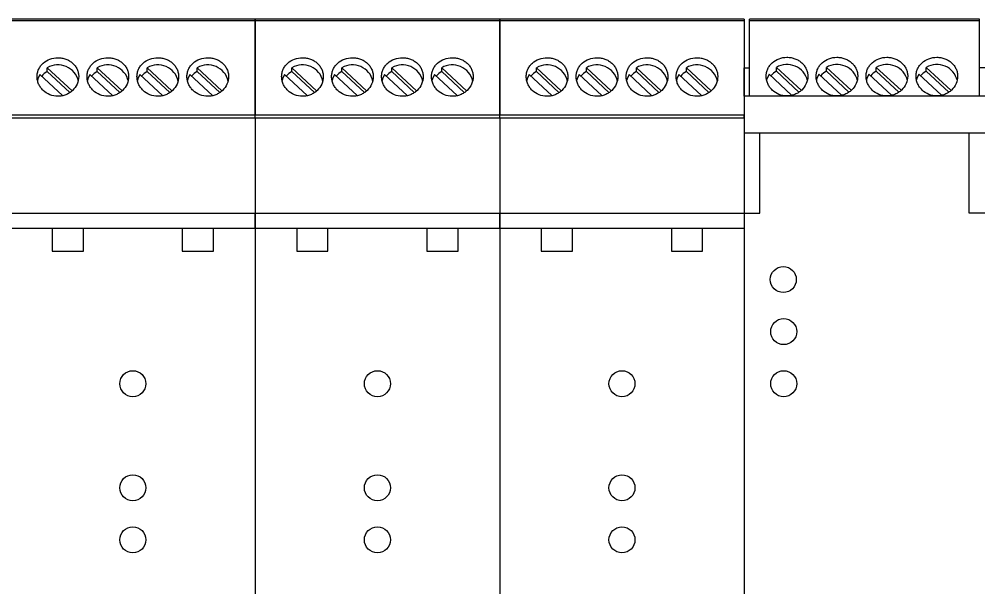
# Model space of a CAD drawing. Header units: millimetres. Extents: x 4137 to 6698, y 1400 to 3585.
# Drawn here: x 5374.6 to 5467.3, y 2741.3 to 2795.8 of the extents above; entities that cross this region are included whole.
import ezdxf

# ---------------------------------------------------------------- set-up
doc = ezdxf.new("R2010")
doc.units = ezdxf.units.MM
doc.layers.add('000-PI-Oprema', color=30, linetype='Continuous', lineweight=5)

msp = doc.modelspace()

# ---------------------------------------------------------------- linework, layer by layer
at = {"color": 0, "linetype": 'ByBlock', "lineweight": 0}
for p, q in [((5466.845, 2795.778), (5444.745, 2795.778)), ((5444.745, 2795.678), (5466.845, 2795.678)), ((5444.245, 2788.392), (5444.245, 2791.128)), ((5447.331, 2790.789), (5447.331, 2791.164)), ((5449.706, 2788.961), (5447.331, 2791.164)), ((5452.131, 2790.789), (5452.131, 2791.164)), ((5454.506, 2788.961), (5452.131, 2791.164)), ((5456.931, 2790.789), (5456.931, 2791.164)), ((5459.306, 2788.961), (5456.931, 2791.164)), ((5461.731, 2790.789), (5461.731, 2791.164)), ((5464.106, 2788.961), (5461.731, 2791.164)), ((5446.624, 2790.508), (5448.796, 2788.494)), ((5449.491, 2788.786), (5447.331, 2790.789)), ((5451.424, 2790.508), (5453.596, 2788.494)), ((5454.291, 2788.786), (5452.131, 2790.789)), ((5456.224, 2790.508), (5458.396, 2788.494)), ((5459.091, 2788.786), (5456.931, 2790.789)), ((5461.024, 2790.508), (5463.196, 2788.494)), ((5463.891, 2788.786), (5461.731, 2790.789)), ((5444.245, 2788.392), (5444.245, 2777.172)), ((5467.345, 2788.392), (5444.245, 2788.392)), ((5467.345, 2784.826), (5444.245, 2784.826)), ((5444.245, 2777.172), (5444.245, 2696.278)), ((5444.245, 2777.172), (5445.745, 2777.172))]:
    msp.add_line(p, q, dxfattribs=at)
at = {"color": 0, "linetype": 'ByBlock', "lineweight": 0, "ltscale": 0.25}
for p, q in [((5444.745, 2788.392), (5444.745, 2795.778)), ((5466.845, 2788.392), (5466.845, 2795.778)), ((5444.245, 2791.128), (5444.745, 2791.128)), ((5467.345, 2791.128), (5466.845, 2791.128)), ((5445.745, 2777.172), (5445.745, 2784.826)), ((5465.841, 2777.167), (5465.845, 2784.82)), ((5444.245, 2777.172), (5445.745, 2777.172)), ((5467.345, 2777.172), (5465.845, 2777.172))]:
    msp.add_line(p, q, dxfattribs=at)
at = {"color": 0, "linetype": 'ByBlock', "lineweight": 0, "flags": 128}
for points in [[(5446.624, 2790.508), (5446.432, 2790.102), (5446.39, 2789.951)], [(5451.424, 2790.508), (5451.232, 2790.102), (5451.19, 2789.951)], [(5456.224, 2790.508), (5456.032, 2790.102), (5455.99, 2789.951)], [(5461.024, 2790.508), (5460.832, 2790.102), (5460.79, 2789.951)]]:
    msp.add_lwpolyline(points, dxfattribs=at)
at = {"color": 0, "linetype": 'ByBlock', "lineweight": 0, "ltscale": 0.25}
for centre in [(5447.995, 2770.778), (5448.031, 2765.778), (5448.031, 2760.778)]:
    msp.add_circle(centre, 1.25, dxfattribs=at)
at = {"color": 0, "linetype": 'ByBlock', "lineweight": 0}
for centre, radius, start, end in [((5448.349, 2789.416), 2.023, 13.40006, 120.22754), ((5453.149, 2789.416), 2.023, 13.40006, 120.22754), ((5457.949, 2789.416), 2.023, 13.40006, 120.22754), ((5462.749, 2789.416), 2.023, 13.40006, 120.22754), ((5448.269, 2789.064), 1.964, 118.52592, 138.89397), ((5453.069, 2789.064), 1.964, 118.52592, 138.89397), ((5457.869, 2789.064), 1.964, 118.52592, 138.89397), ((5462.669, 2789.064), 1.964, 118.52592, 138.89397)]:
    msp.add_arc(centre, radius, start, end, dxfattribs=at)
for points in [[(5448.346, 2788.42), (5448.479, 2788.42), (5448.609, 2788.433), (5448.864, 2788.482), (5448.992, 2788.519), (5449.234, 2788.616), (5449.349, 2788.675), (5449.566, 2788.815), (5449.669, 2788.896), (5449.945, 2789.16), (5450.094, 2789.372), (5450.294, 2789.826), (5450.346, 2790.072), (5450.347, 2790.436), (5450.334, 2790.558), (5450.282, 2790.794), (5450.245, 2790.908), (5450.145, 2791.129), (5450.082, 2791.235), (5449.937, 2791.431), (5449.855, 2791.522), (5449.668, 2791.69), (5449.567, 2791.764), (5449.351, 2791.893), (5449.234, 2791.949), (5448.991, 2792.038), (5448.867, 2792.072), (5448.61, 2792.118), (5448.478, 2792.129), (5448.086, 2792.129), (5447.823, 2792.083), (5447.341, 2791.906), (5447.118, 2791.773), (5446.841, 2791.525), (5446.757, 2791.432), (5446.612, 2791.236), (5446.55, 2791.132), (5446.449, 2790.911), (5446.411, 2790.795), (5446.36, 2790.56), (5446.347, 2790.44), (5446.346, 2790.195), (5446.359, 2790.073), (5446.41, 2789.834), (5446.448, 2789.715), (5446.548, 2789.487), (5446.61, 2789.378), (5446.755, 2789.171), (5446.839, 2789.073), (5447.115, 2788.809), (5447.338, 2788.665), (5447.819, 2788.472), (5448.082, 2788.42), (5448.346, 2788.42)], [(5453.146, 2788.42), (5453.279, 2788.42), (5453.409, 2788.433), (5453.664, 2788.482), (5453.792, 2788.519), (5454.034, 2788.616), (5454.149, 2788.675), (5454.366, 2788.815), (5454.469, 2788.896), (5454.745, 2789.16), (5454.894, 2789.372), (5455.094, 2789.826), (5455.146, 2790.072), (5455.147, 2790.436), (5455.134, 2790.558), (5455.082, 2790.794), (5455.045, 2790.908), (5454.945, 2791.129), (5454.882, 2791.235), (5454.737, 2791.431), (5454.655, 2791.522), (5454.468, 2791.69), (5454.367, 2791.764), (5454.151, 2791.893), (5454.034, 2791.949), (5453.791, 2792.038), (5453.667, 2792.072), (5453.41, 2792.118), (5453.278, 2792.129), (5452.886, 2792.129), (5452.623, 2792.083), (5452.141, 2791.906), (5451.918, 2791.773), (5451.641, 2791.525), (5451.557, 2791.432), (5451.412, 2791.236), (5451.35, 2791.132), (5451.249, 2790.911), (5451.211, 2790.795), (5451.16, 2790.56), (5451.147, 2790.44), (5451.146, 2790.195), (5451.159, 2790.073), (5451.21, 2789.834), (5451.248, 2789.715), (5451.348, 2789.487), (5451.41, 2789.378), (5451.555, 2789.171), (5451.639, 2789.073), (5451.915, 2788.809), (5452.138, 2788.665), (5452.619, 2788.472), (5452.882, 2788.42), (5453.146, 2788.42)], [(5457.946, 2788.42), (5458.079, 2788.42), (5458.209, 2788.433), (5458.464, 2788.482), (5458.592, 2788.519), (5458.834, 2788.616), (5458.949, 2788.675), (5459.166, 2788.815), (5459.269, 2788.896), (5459.545, 2789.16), (5459.694, 2789.372), (5459.894, 2789.826), (5459.946, 2790.072), (5459.947, 2790.436), (5459.934, 2790.558), (5459.882, 2790.794), (5459.845, 2790.908), (5459.745, 2791.129), (5459.682, 2791.235), (5459.537, 2791.431), (5459.455, 2791.522), (5459.268, 2791.69), (5459.167, 2791.764), (5458.951, 2791.893), (5458.834, 2791.949), (5458.591, 2792.038), (5458.467, 2792.072), (5458.21, 2792.118), (5458.078, 2792.129), (5457.686, 2792.129), (5457.423, 2792.083), (5456.941, 2791.906), (5456.718, 2791.773), (5456.441, 2791.525), (5456.357, 2791.432), (5456.212, 2791.236), (5456.15, 2791.132), (5456.049, 2790.911), (5456.011, 2790.795), (5455.96, 2790.56), (5455.947, 2790.44), (5455.946, 2790.195), (5455.959, 2790.073), (5456.01, 2789.834), (5456.048, 2789.715), (5456.148, 2789.487), (5456.21, 2789.378), (5456.355, 2789.171), (5456.439, 2789.073), (5456.715, 2788.809), (5456.938, 2788.665), (5457.419, 2788.472), (5457.682, 2788.42), (5457.946, 2788.42)], [(5462.746, 2788.42), (5462.879, 2788.42), (5463.009, 2788.433), (5463.264, 2788.482), (5463.392, 2788.519), (5463.634, 2788.616), (5463.749, 2788.675), (5463.966, 2788.815), (5464.069, 2788.896), (5464.345, 2789.16), (5464.494, 2789.372), (5464.694, 2789.826), (5464.746, 2790.072), (5464.747, 2790.436), (5464.734, 2790.558), (5464.682, 2790.794), (5464.645, 2790.908), (5464.545, 2791.129), (5464.482, 2791.235), (5464.337, 2791.431), (5464.255, 2791.522), (5464.068, 2791.69), (5463.967, 2791.764), (5463.751, 2791.893), (5463.634, 2791.949), (5463.391, 2792.038), (5463.267, 2792.072), (5463.01, 2792.118), (5462.878, 2792.129), (5462.486, 2792.129), (5462.223, 2792.083), (5461.741, 2791.906), (5461.518, 2791.773), (5461.241, 2791.525), (5461.157, 2791.432), (5461.012, 2791.236), (5460.95, 2791.132), (5460.849, 2790.911), (5460.811, 2790.795), (5460.76, 2790.56), (5460.747, 2790.44), (5460.746, 2790.195), (5460.759, 2790.073), (5460.81, 2789.834), (5460.848, 2789.715), (5460.948, 2789.487), (5461.01, 2789.378), (5461.155, 2789.171), (5461.239, 2789.073), (5461.515, 2788.809), (5461.738, 2788.665), (5462.219, 2788.472), (5462.482, 2788.42), (5462.746, 2788.42)]]:
    msp.add_open_spline(points, degree=3, knots=[0, 0, 0, 0, 0.03125, 0.03125, 0.0625, 0.0625, 0.09375, 0.09375, 0.125, 0.125, 0.1875, 0.1875, 0.25, 0.25, 0.28125, 0.28125, 0.3125, 0.3125, 0.34375, 0.34375, 0.375, 0.375, 0.40625, 0.40625, 0.4375, 0.4375, 0.46875, 0.46875, 0.5, 0.5, 0.5625, 0.5625, 0.625, 0.625, 0.65625, 0.65625, 0.6875, 0.6875, 0.71875, 0.71875, 0.75, 0.75, 0.78125, 0.78125, 0.8125, 0.8125, 0.84375, 0.84375, 0.875, 0.875, 0.9375, 0.9375, 1, 1, 1, 1], dxfattribs=at)
at = {"layer": '000-PI-Oprema', "color": 0, "linetype": 'ByBlock', "lineweight": 0}
for p, q in [((5397.245, 2795.778), (5373.745, 2795.778)), ((5397.245, 2795.778), (5397.245, 2795.678)), ((5420.745, 2795.778), (5397.245, 2795.778)), ((5397.245, 2795.678), (5397.245, 2795.778)), ((5420.745, 2795.778), (5420.745, 2795.678)), ((5444.245, 2795.778), (5420.745, 2795.778)), ((5420.745, 2795.678), (5420.745, 2795.778)), ((5444.245, 2795.778), (5444.245, 2795.678)), ((5373.745, 2795.678), (5397.245, 2795.678)), ((5397.245, 2795.678), (5397.245, 2786.578)), ((5397.245, 2786.578), (5397.245, 2795.678)), ((5397.245, 2795.678), (5420.745, 2795.678)), ((5420.745, 2795.678), (5420.745, 2786.578)), ((5420.745, 2786.578), (5420.745, 2795.678)), ((5420.745, 2795.678), (5444.245, 2795.678)), ((5444.245, 2795.678), (5444.245, 2786.578)), ((5377.279, 2790.752), (5377.279, 2791.127)), ((5379.655, 2788.924), (5377.279, 2791.127)), ((5382.079, 2790.752), (5382.079, 2791.127)), ((5384.455, 2788.924), (5382.079, 2791.127)), ((5386.879, 2790.752), (5386.879, 2791.127)), ((5389.255, 2788.924), (5386.879, 2791.127)), ((5391.679, 2790.752), (5391.679, 2791.127)), ((5394.055, 2788.924), (5391.679, 2791.127)), ((5400.779, 2790.752), (5400.779, 2791.127)), ((5403.155, 2788.924), (5400.779, 2791.127)), ((5405.579, 2790.752), (5405.579, 2791.127)), ((5407.955, 2788.924), (5405.579, 2791.127)), ((5410.379, 2790.752), (5410.379, 2791.127)), ((5412.755, 2788.924), (5410.379, 2791.127)), ((5415.179, 2790.752), (5415.179, 2791.127)), ((5417.555, 2788.924), (5415.179, 2791.127)), ((5424.279, 2790.752), (5424.279, 2791.127)), ((5426.655, 2788.924), (5424.279, 2791.127)), ((5429.079, 2790.752), (5429.079, 2791.127)), ((5431.455, 2788.924), (5429.079, 2791.127)), ((5433.879, 2790.752), (5433.879, 2791.127)), ((5436.255, 2788.924), (5433.879, 2791.127)), ((5438.679, 2790.752), (5438.679, 2791.127)), ((5441.055, 2788.924), (5438.679, 2791.127)), ((5376.572, 2790.471), (5378.744, 2788.457)), ((5379.44, 2788.749), (5377.279, 2790.752)), ((5381.372, 2790.471), (5383.544, 2788.457)), ((5384.24, 2788.749), (5382.079, 2790.752)), ((5386.172, 2790.471), (5388.344, 2788.457)), ((5389.04, 2788.749), (5386.879, 2790.752)), ((5390.972, 2790.471), (5393.144, 2788.457)), ((5393.84, 2788.749), (5391.679, 2790.752)), ((5400.072, 2790.471), (5402.244, 2788.457)), ((5402.94, 2788.749), (5400.779, 2790.752)), ((5404.872, 2790.471), (5407.044, 2788.457)), ((5407.74, 2788.749), (5405.579, 2790.752)), ((5409.672, 2790.471), (5411.844, 2788.457)), ((5412.54, 2788.749), (5410.379, 2790.752)), ((5414.472, 2790.471), (5416.644, 2788.457)), ((5417.34, 2788.749), (5415.179, 2790.752)), ((5423.572, 2790.471), (5425.744, 2788.457)), ((5426.44, 2788.749), (5424.279, 2790.752)), ((5428.372, 2790.471), (5430.544, 2788.457)), ((5431.24, 2788.749), (5429.079, 2790.752)), ((5433.172, 2790.471), (5435.344, 2788.457)), ((5436.04, 2788.749), (5433.879, 2790.752)), ((5437.972, 2790.471), (5440.144, 2788.457)), ((5440.84, 2788.749), (5438.679, 2790.752)), ((5397.245, 2786.578), (5373.745, 2786.578)), ((5397.245, 2786.278), (5397.245, 2786.578)), ((5420.745, 2786.578), (5397.245, 2786.578)), ((5397.245, 2786.278), (5397.245, 2786.578)), ((5420.745, 2786.278), (5420.745, 2786.578)), ((5444.245, 2786.578), (5420.745, 2786.578)), ((5420.745, 2786.278), (5420.745, 2786.578)), ((5444.245, 2786.278), (5444.245, 2786.578)), ((5397.245, 2786.278), (5373.745, 2786.278)), ((5397.245, 2786.278), (5397.245, 2777.172)), ((5420.745, 2786.278), (5397.245, 2786.278)), ((5397.245, 2786.278), (5397.245, 2777.172)), ((5420.745, 2786.278), (5420.745, 2777.172)), ((5444.245, 2786.278), (5420.745, 2786.278)), ((5420.745, 2786.278), (5420.745, 2777.172)), ((5444.245, 2786.278), (5444.245, 2777.172)), ((5373.745, 2777.172), (5397.245, 2777.172)), ((5397.245, 2777.172), (5397.245, 2775.704)), ((5397.245, 2777.172), (5420.745, 2777.172)), ((5397.245, 2775.704), (5397.245, 2777.172)), ((5420.745, 2777.172), (5420.745, 2775.704)), ((5420.745, 2777.172), (5444.245, 2777.172)), ((5420.745, 2775.704), (5420.745, 2777.172)), ((5444.245, 2777.172), (5444.245, 2775.704)), ((5373.745, 2775.704), (5377.745, 2775.704)), ((5377.745, 2775.704), (5377.745, 2773.504)), ((5377.745, 2775.704), (5380.745, 2775.704)), ((5380.745, 2773.504), (5380.745, 2775.704)), ((5380.745, 2775.704), (5390.245, 2775.704)), ((5390.245, 2775.704), (5390.245, 2773.504)), ((5390.245, 2775.704), (5393.245, 2775.704)), ((5393.245, 2773.504), (5393.245, 2775.704)), ((5393.245, 2775.704), (5397.245, 2775.704)), ((5397.245, 2775.704), (5397.245, 2696.278)), ((5397.245, 2775.704), (5397.245, 2696.278)), ((5397.245, 2775.704), (5401.245, 2775.704)), ((5401.245, 2775.704), (5401.245, 2773.504)), ((5401.245, 2775.704), (5404.245, 2775.704)), ((5404.245, 2773.504), (5404.245, 2775.704)), ((5404.245, 2775.704), (5413.745, 2775.704)), ((5413.745, 2775.704), (5413.745, 2773.504)), ((5413.745, 2775.704), (5416.745, 2775.704)), ((5416.745, 2773.504), (5416.745, 2775.704)), ((5416.745, 2775.704), (5420.745, 2775.704)), ((5420.745, 2775.704), (5420.745, 2696.278)), ((5420.745, 2775.704), (5420.745, 2696.278)), ((5420.745, 2775.704), (5424.745, 2775.704)), ((5424.745, 2775.704), (5424.745, 2773.504)), ((5424.745, 2775.704), (5427.745, 2775.704)), ((5427.745, 2773.504), (5427.745, 2775.704)), ((5427.745, 2775.704), (5437.245, 2775.704)), ((5437.245, 2775.704), (5437.245, 2773.504)), ((5437.245, 2775.704), (5440.245, 2775.704)), ((5440.245, 2773.504), (5440.245, 2775.704)), ((5440.245, 2775.704), (5444.245, 2775.704)), ((5444.245, 2775.704), (5444.245, 2696.278)), ((5377.745, 2773.504), (5380.745, 2773.504)), ((5390.245, 2773.504), (5393.245, 2773.504)), ((5401.245, 2773.504), (5404.245, 2773.504)), ((5413.745, 2773.504), (5416.745, 2773.504)), ((5424.745, 2773.504), (5427.745, 2773.504)), ((5437.245, 2773.504), (5440.245, 2773.504))]:
    msp.add_line(p, q, dxfattribs=at)
at = {"layer": '000-PI-Oprema', "color": 0, "linetype": 'ByBlock', "lineweight": 0, "flags": 128}
for points in [[(5376.572, 2790.471), (5376.38, 2790.065), (5376.338, 2789.914)], [(5381.372, 2790.471), (5381.18, 2790.065), (5381.138, 2789.914)], [(5386.172, 2790.471), (5385.98, 2790.065), (5385.938, 2789.914)], [(5390.972, 2790.471), (5390.78, 2790.065), (5390.738, 2789.914)], [(5400.072, 2790.471), (5399.88, 2790.065), (5399.838, 2789.914)], [(5404.872, 2790.471), (5404.68, 2790.065), (5404.638, 2789.914)], [(5409.672, 2790.471), (5409.48, 2790.065), (5409.438, 2789.914)], [(5414.472, 2790.471), (5414.28, 2790.065), (5414.238, 2789.914)], [(5423.572, 2790.471), (5423.38, 2790.065), (5423.338, 2789.914)], [(5428.372, 2790.471), (5428.18, 2790.065), (5428.138, 2789.914)], [(5433.172, 2790.471), (5432.98, 2790.065), (5432.938, 2789.914)], [(5437.972, 2790.471), (5437.78, 2790.065), (5437.738, 2789.914)]]:
    msp.add_lwpolyline(points, dxfattribs=at)
at = {"layer": '000-PI-Oprema', "color": 0, "linetype": 'ByBlock', "lineweight": 0, "ltscale": 0.25}
for centre in [(5385.495, 2760.778), (5408.995, 2760.778), (5432.495, 2760.778), (5385.495, 2750.778), (5408.995, 2750.778), (5432.495, 2750.778), (5385.495, 2745.778), (5408.995, 2745.778), (5432.495, 2745.778)]:
    msp.add_circle(centre, 1.25, dxfattribs=at)
at = {"layer": '000-PI-Oprema', "color": 0, "linetype": 'ByBlock', "lineweight": 0}
for centre, radius, start, end in [((5378.298, 2789.379), 2.023, 13.40006, 120.22754), ((5383.098, 2789.379), 2.023, 13.40006, 120.22754), ((5387.898, 2789.379), 2.023, 13.40006, 120.22754), ((5392.698, 2789.379), 2.023, 13.40006, 120.22754), ((5401.798, 2789.379), 2.023, 13.40006, 120.22754), ((5406.598, 2789.379), 2.023, 13.40006, 120.22754), ((5411.398, 2789.379), 2.023, 13.40006, 120.22754), ((5416.198, 2789.379), 2.023, 13.40006, 120.22754), ((5425.298, 2789.379), 2.023, 13.40006, 120.22754), ((5430.098, 2789.379), 2.023, 13.40006, 120.22754), ((5434.898, 2789.379), 2.023, 13.40006, 120.22754), ((5439.698, 2789.379), 2.023, 13.40006, 120.22754), ((5378.217, 2789.027), 1.964, 118.52592, 138.89397), ((5383.017, 2789.027), 1.964, 118.52592, 138.89397), ((5387.817, 2789.027), 1.964, 118.52592, 138.89397), ((5392.617, 2789.027), 1.964, 118.52592, 138.89397), ((5401.717, 2789.027), 1.964, 118.52592, 138.89397), ((5406.517, 2789.027), 1.964, 118.52592, 138.89397), ((5411.317, 2789.027), 1.964, 118.52592, 138.89397), ((5416.117, 2789.027), 1.964, 118.52592, 138.89397), ((5425.217, 2789.027), 1.964, 118.52592, 138.89397), ((5430.017, 2789.027), 1.964, 118.52592, 138.89397), ((5434.817, 2789.027), 1.964, 118.52592, 138.89397), ((5439.617, 2789.027), 1.964, 118.52592, 138.89397)]:
    msp.add_arc(centre, radius, start, end, dxfattribs=at)
for points in [[(5378.295, 2788.383), (5378.427, 2788.383), (5378.557, 2788.396), (5378.813, 2788.445), (5378.94, 2788.482), (5379.182, 2788.579), (5379.297, 2788.638), (5379.514, 2788.778), (5379.617, 2788.859), (5379.894, 2789.123), (5380.043, 2789.335), (5380.242, 2789.789), (5380.295, 2790.035), (5380.295, 2790.398), (5380.282, 2790.521), (5380.231, 2790.756), (5380.193, 2790.871), (5380.093, 2791.091), (5380.03, 2791.198), (5379.886, 2791.394), (5379.803, 2791.485), (5379.616, 2791.652), (5379.516, 2791.727), (5379.299, 2791.856), (5379.182, 2791.912), (5378.94, 2792.001), (5378.815, 2792.035), (5378.559, 2792.08), (5378.426, 2792.092), (5378.035, 2792.092), (5377.771, 2792.046), (5377.29, 2791.868), (5377.067, 2791.736), (5376.79, 2791.488), (5376.705, 2791.395), (5376.56, 2791.199), (5376.498, 2791.094), (5376.398, 2790.874), (5376.359, 2790.757), (5376.308, 2790.522), (5376.295, 2790.402), (5376.295, 2790.157), (5376.308, 2790.036), (5376.358, 2789.797), (5376.397, 2789.678), (5376.497, 2789.449), (5376.558, 2789.34), (5376.703, 2789.134), (5376.787, 2789.036), (5377.064, 2788.771), (5377.287, 2788.628), (5377.768, 2788.435), (5378.03, 2788.383), (5378.295, 2788.383)], [(5383.095, 2788.383), (5383.227, 2788.383), (5383.357, 2788.396), (5383.613, 2788.445), (5383.74, 2788.482), (5383.982, 2788.579), (5384.097, 2788.638), (5384.314, 2788.778), (5384.417, 2788.859), (5384.694, 2789.123), (5384.843, 2789.335), (5385.042, 2789.789), (5385.095, 2790.035), (5385.095, 2790.398), (5385.082, 2790.521), (5385.031, 2790.756), (5384.993, 2790.871), (5384.893, 2791.091), (5384.83, 2791.198), (5384.686, 2791.394), (5384.603, 2791.485), (5384.416, 2791.652), (5384.316, 2791.727), (5384.099, 2791.856), (5383.982, 2791.912), (5383.74, 2792.001), (5383.615, 2792.035), (5383.359, 2792.08), (5383.226, 2792.092), (5382.835, 2792.092), (5382.571, 2792.046), (5382.09, 2791.868), (5381.867, 2791.736), (5381.59, 2791.488), (5381.505, 2791.395), (5381.36, 2791.199), (5381.298, 2791.094), (5381.198, 2790.874), (5381.159, 2790.757), (5381.108, 2790.522), (5381.095, 2790.402), (5381.095, 2790.157), (5381.108, 2790.036), (5381.158, 2789.797), (5381.197, 2789.678), (5381.297, 2789.449), (5381.358, 2789.34), (5381.503, 2789.134), (5381.587, 2789.036), (5381.864, 2788.771), (5382.087, 2788.628), (5382.568, 2788.435), (5382.83, 2788.383), (5383.095, 2788.383)], [(5387.895, 2788.383), (5388.027, 2788.383), (5388.157, 2788.396), (5388.413, 2788.445), (5388.54, 2788.482), (5388.782, 2788.579), (5388.897, 2788.638), (5389.114, 2788.778), (5389.217, 2788.859), (5389.494, 2789.123), (5389.643, 2789.335), (5389.842, 2789.789), (5389.895, 2790.035), (5389.895, 2790.398), (5389.882, 2790.521), (5389.831, 2790.756), (5389.793, 2790.871), (5389.693, 2791.091), (5389.63, 2791.198), (5389.486, 2791.394), (5389.403, 2791.485), (5389.216, 2791.652), (5389.116, 2791.727), (5388.899, 2791.856), (5388.782, 2791.912), (5388.54, 2792.001), (5388.415, 2792.035), (5388.159, 2792.08), (5388.026, 2792.092), (5387.635, 2792.092), (5387.371, 2792.046), (5386.89, 2791.868), (5386.667, 2791.736), (5386.39, 2791.488), (5386.305, 2791.395), (5386.16, 2791.199), (5386.098, 2791.094), (5385.998, 2790.874), (5385.959, 2790.757), (5385.908, 2790.522), (5385.895, 2790.402), (5385.895, 2790.157), (5385.908, 2790.036), (5385.958, 2789.797), (5385.997, 2789.678), (5386.097, 2789.449), (5386.158, 2789.34), (5386.303, 2789.134), (5386.387, 2789.036), (5386.664, 2788.771), (5386.887, 2788.628), (5387.368, 2788.435), (5387.63, 2788.383), (5387.895, 2788.383)], [(5392.695, 2788.383), (5392.827, 2788.383), (5392.957, 2788.396), (5393.213, 2788.445), (5393.34, 2788.482), (5393.582, 2788.579), (5393.697, 2788.638), (5393.914, 2788.778), (5394.017, 2788.859), (5394.294, 2789.123), (5394.443, 2789.335), (5394.642, 2789.789), (5394.695, 2790.035), (5394.695, 2790.398), (5394.682, 2790.521), (5394.631, 2790.756), (5394.593, 2790.871), (5394.493, 2791.091), (5394.43, 2791.198), (5394.286, 2791.394), (5394.203, 2791.485), (5394.016, 2791.652), (5393.916, 2791.727), (5393.699, 2791.856), (5393.582, 2791.912), (5393.34, 2792.001), (5393.215, 2792.035), (5392.959, 2792.08), (5392.826, 2792.092), (5392.435, 2792.092), (5392.171, 2792.046), (5391.69, 2791.868), (5391.467, 2791.736), (5391.19, 2791.488), (5391.105, 2791.395), (5390.96, 2791.199), (5390.898, 2791.094), (5390.798, 2790.874), (5390.759, 2790.757), (5390.708, 2790.522), (5390.695, 2790.402), (5390.695, 2790.157), (5390.708, 2790.036), (5390.758, 2789.797), (5390.797, 2789.678), (5390.897, 2789.449), (5390.958, 2789.34), (5391.103, 2789.134), (5391.187, 2789.036), (5391.464, 2788.771), (5391.687, 2788.628), (5392.168, 2788.435), (5392.43, 2788.383), (5392.695, 2788.383)], [(5401.795, 2788.383), (5401.927, 2788.383), (5402.057, 2788.396), (5402.313, 2788.445), (5402.44, 2788.482), (5402.682, 2788.579), (5402.797, 2788.638), (5403.014, 2788.778), (5403.117, 2788.859), (5403.394, 2789.123), (5403.543, 2789.335), (5403.742, 2789.789), (5403.795, 2790.035), (5403.795, 2790.398), (5403.782, 2790.521), (5403.731, 2790.756), (5403.693, 2790.871), (5403.593, 2791.091), (5403.53, 2791.198), (5403.386, 2791.394), (5403.303, 2791.485), (5403.116, 2791.652), (5403.016, 2791.727), (5402.799, 2791.856), (5402.682, 2791.912), (5402.44, 2792.001), (5402.315, 2792.035), (5402.059, 2792.08), (5401.926, 2792.092), (5401.535, 2792.092), (5401.271, 2792.046), (5400.79, 2791.868), (5400.567, 2791.736), (5400.29, 2791.488), (5400.205, 2791.395), (5400.06, 2791.199), (5399.998, 2791.094), (5399.898, 2790.874), (5399.859, 2790.757), (5399.808, 2790.522), (5399.795, 2790.402), (5399.795, 2790.157), (5399.808, 2790.036), (5399.858, 2789.797), (5399.897, 2789.678), (5399.997, 2789.449), (5400.058, 2789.34), (5400.203, 2789.134), (5400.287, 2789.036), (5400.564, 2788.771), (5400.787, 2788.628), (5401.268, 2788.435), (5401.53, 2788.383), (5401.795, 2788.383)], [(5406.595, 2788.383), (5406.727, 2788.383), (5406.857, 2788.396), (5407.113, 2788.445), (5407.24, 2788.482), (5407.482, 2788.579), (5407.597, 2788.638), (5407.814, 2788.778), (5407.917, 2788.859), (5408.194, 2789.123), (5408.343, 2789.335), (5408.542, 2789.789), (5408.595, 2790.035), (5408.595, 2790.398), (5408.582, 2790.521), (5408.531, 2790.756), (5408.493, 2790.871), (5408.393, 2791.091), (5408.33, 2791.198), (5408.186, 2791.394), (5408.103, 2791.485), (5407.916, 2791.652), (5407.816, 2791.727), (5407.599, 2791.856), (5407.482, 2791.912), (5407.24, 2792.001), (5407.115, 2792.035), (5406.859, 2792.08), (5406.726, 2792.092), (5406.335, 2792.092), (5406.071, 2792.046), (5405.59, 2791.868), (5405.367, 2791.736), (5405.09, 2791.488), (5405.005, 2791.395), (5404.86, 2791.199), (5404.798, 2791.094), (5404.698, 2790.874), (5404.659, 2790.757), (5404.608, 2790.522), (5404.595, 2790.402), (5404.595, 2790.157), (5404.608, 2790.036), (5404.658, 2789.797), (5404.697, 2789.678), (5404.797, 2789.449), (5404.858, 2789.34), (5405.003, 2789.134), (5405.087, 2789.036), (5405.364, 2788.771), (5405.587, 2788.628), (5406.068, 2788.435), (5406.33, 2788.383), (5406.595, 2788.383)], [(5411.395, 2788.383), (5411.527, 2788.383), (5411.657, 2788.396), (5411.913, 2788.445), (5412.04, 2788.482), (5412.282, 2788.579), (5412.397, 2788.638), (5412.614, 2788.778), (5412.717, 2788.859), (5412.994, 2789.123), (5413.143, 2789.335), (5413.342, 2789.789), (5413.395, 2790.035), (5413.395, 2790.398), (5413.382, 2790.521), (5413.331, 2790.756), (5413.293, 2790.871), (5413.193, 2791.091), (5413.13, 2791.198), (5412.986, 2791.394), (5412.903, 2791.485), (5412.716, 2791.652), (5412.616, 2791.727), (5412.399, 2791.856), (5412.282, 2791.912), (5412.04, 2792.001), (5411.915, 2792.035), (5411.659, 2792.08), (5411.526, 2792.092), (5411.135, 2792.092), (5410.871, 2792.046), (5410.39, 2791.868), (5410.167, 2791.736), (5409.89, 2791.488), (5409.805, 2791.395), (5409.66, 2791.199), (5409.598, 2791.094), (5409.498, 2790.874), (5409.459, 2790.757), (5409.408, 2790.522), (5409.395, 2790.402), (5409.395, 2790.157), (5409.408, 2790.036), (5409.458, 2789.797), (5409.497, 2789.678), (5409.597, 2789.449), (5409.658, 2789.34), (5409.803, 2789.134), (5409.887, 2789.036), (5410.164, 2788.771), (5410.387, 2788.628), (5410.868, 2788.435), (5411.13, 2788.383), (5411.395, 2788.383)], [(5416.195, 2788.383), (5416.327, 2788.383), (5416.457, 2788.396), (5416.713, 2788.445), (5416.84, 2788.482), (5417.082, 2788.579), (5417.197, 2788.638), (5417.414, 2788.778), (5417.517, 2788.859), (5417.794, 2789.123), (5417.943, 2789.335), (5418.142, 2789.789), (5418.195, 2790.035), (5418.195, 2790.398), (5418.182, 2790.521), (5418.131, 2790.756), (5418.093, 2790.871), (5417.993, 2791.091), (5417.93, 2791.198), (5417.786, 2791.394), (5417.703, 2791.485), (5417.516, 2791.652), (5417.416, 2791.727), (5417.199, 2791.856), (5417.082, 2791.912), (5416.84, 2792.001), (5416.715, 2792.035), (5416.459, 2792.08), (5416.326, 2792.092), (5415.935, 2792.092), (5415.671, 2792.046), (5415.19, 2791.868), (5414.967, 2791.736), (5414.69, 2791.488), (5414.605, 2791.395), (5414.46, 2791.199), (5414.398, 2791.094), (5414.298, 2790.874), (5414.259, 2790.757), (5414.208, 2790.522), (5414.195, 2790.402), (5414.195, 2790.157), (5414.208, 2790.036), (5414.258, 2789.797), (5414.297, 2789.678), (5414.397, 2789.449), (5414.458, 2789.34), (5414.603, 2789.134), (5414.687, 2789.036), (5414.964, 2788.771), (5415.187, 2788.628), (5415.668, 2788.435), (5415.93, 2788.383), (5416.195, 2788.383)], [(5425.295, 2788.383), (5425.427, 2788.383), (5425.557, 2788.396), (5425.813, 2788.445), (5425.94, 2788.482), (5426.182, 2788.579), (5426.297, 2788.638), (5426.514, 2788.778), (5426.617, 2788.859), (5426.894, 2789.123), (5427.043, 2789.335), (5427.242, 2789.789), (5427.295, 2790.035), (5427.295, 2790.398), (5427.282, 2790.521), (5427.231, 2790.756), (5427.193, 2790.871), (5427.093, 2791.091), (5427.03, 2791.198), (5426.886, 2791.394), (5426.803, 2791.485), (5426.616, 2791.652), (5426.516, 2791.727), (5426.299, 2791.856), (5426.182, 2791.912), (5425.94, 2792.001), (5425.815, 2792.035), (5425.559, 2792.08), (5425.426, 2792.092), (5425.035, 2792.092), (5424.771, 2792.046), (5424.29, 2791.868), (5424.067, 2791.736), (5423.79, 2791.488), (5423.705, 2791.395), (5423.56, 2791.199), (5423.498, 2791.094), (5423.398, 2790.874), (5423.359, 2790.757), (5423.308, 2790.522), (5423.295, 2790.402), (5423.295, 2790.157), (5423.308, 2790.036), (5423.358, 2789.797), (5423.397, 2789.678), (5423.497, 2789.449), (5423.558, 2789.34), (5423.703, 2789.134), (5423.787, 2789.036), (5424.064, 2788.771), (5424.287, 2788.628), (5424.768, 2788.435), (5425.03, 2788.383), (5425.295, 2788.383)], [(5430.095, 2788.383), (5430.227, 2788.383), (5430.357, 2788.396), (5430.613, 2788.445), (5430.74, 2788.482), (5430.982, 2788.579), (5431.097, 2788.638), (5431.314, 2788.778), (5431.417, 2788.859), (5431.694, 2789.123), (5431.843, 2789.335), (5432.042, 2789.789), (5432.095, 2790.035), (5432.095, 2790.398), (5432.082, 2790.521), (5432.031, 2790.756), (5431.993, 2790.871), (5431.893, 2791.091), (5431.83, 2791.198), (5431.686, 2791.394), (5431.603, 2791.485), (5431.416, 2791.652), (5431.316, 2791.727), (5431.099, 2791.856), (5430.982, 2791.912), (5430.74, 2792.001), (5430.615, 2792.035), (5430.359, 2792.08), (5430.226, 2792.092), (5429.835, 2792.092), (5429.571, 2792.046), (5429.09, 2791.868), (5428.867, 2791.736), (5428.59, 2791.488), (5428.505, 2791.395), (5428.36, 2791.199), (5428.298, 2791.094), (5428.198, 2790.874), (5428.159, 2790.757), (5428.108, 2790.522), (5428.095, 2790.402), (5428.095, 2790.157), (5428.108, 2790.036), (5428.158, 2789.797), (5428.197, 2789.678), (5428.297, 2789.449), (5428.358, 2789.34), (5428.503, 2789.134), (5428.587, 2789.036), (5428.864, 2788.771), (5429.087, 2788.628), (5429.568, 2788.435), (5429.83, 2788.383), (5430.095, 2788.383)], [(5434.895, 2788.383), (5435.027, 2788.383), (5435.157, 2788.396), (5435.413, 2788.445), (5435.54, 2788.482), (5435.782, 2788.579), (5435.897, 2788.638), (5436.114, 2788.778), (5436.217, 2788.859), (5436.494, 2789.123), (5436.643, 2789.335), (5436.842, 2789.789), (5436.895, 2790.035), (5436.895, 2790.398), (5436.882, 2790.521), (5436.831, 2790.756), (5436.793, 2790.871), (5436.693, 2791.091), (5436.63, 2791.198), (5436.486, 2791.394), (5436.403, 2791.485), (5436.216, 2791.652), (5436.116, 2791.727), (5435.899, 2791.856), (5435.782, 2791.912), (5435.54, 2792.001), (5435.415, 2792.035), (5435.159, 2792.08), (5435.026, 2792.092), (5434.635, 2792.092), (5434.371, 2792.046), (5433.89, 2791.868), (5433.667, 2791.736), (5433.39, 2791.488), (5433.305, 2791.395), (5433.16, 2791.199), (5433.098, 2791.094), (5432.998, 2790.874), (5432.959, 2790.757), (5432.908, 2790.522), (5432.895, 2790.402), (5432.895, 2790.157), (5432.908, 2790.036), (5432.958, 2789.797), (5432.997, 2789.678), (5433.097, 2789.449), (5433.158, 2789.34), (5433.303, 2789.134), (5433.387, 2789.036), (5433.664, 2788.771), (5433.887, 2788.628), (5434.368, 2788.435), (5434.63, 2788.383), (5434.895, 2788.383)], [(5439.695, 2788.383), (5439.827, 2788.383), (5439.957, 2788.396), (5440.213, 2788.445), (5440.34, 2788.482), (5440.582, 2788.579), (5440.697, 2788.638), (5440.914, 2788.778), (5441.017, 2788.859), (5441.294, 2789.123), (5441.443, 2789.335), (5441.642, 2789.789), (5441.695, 2790.035), (5441.695, 2790.398), (5441.682, 2790.521), (5441.631, 2790.756), (5441.593, 2790.871), (5441.493, 2791.091), (5441.43, 2791.198), (5441.286, 2791.394), (5441.203, 2791.485), (5441.016, 2791.652), (5440.916, 2791.727), (5440.699, 2791.856), (5440.582, 2791.912), (5440.34, 2792.001), (5440.215, 2792.035), (5439.959, 2792.08), (5439.826, 2792.092), (5439.435, 2792.092), (5439.171, 2792.046), (5438.69, 2791.868), (5438.467, 2791.736), (5438.19, 2791.488), (5438.105, 2791.395), (5437.96, 2791.199), (5437.898, 2791.094), (5437.798, 2790.874), (5437.759, 2790.757), (5437.708, 2790.522), (5437.695, 2790.402), (5437.695, 2790.157), (5437.708, 2790.036), (5437.758, 2789.797), (5437.797, 2789.678), (5437.897, 2789.449), (5437.958, 2789.34), (5438.103, 2789.134), (5438.187, 2789.036), (5438.464, 2788.771), (5438.687, 2788.628), (5439.168, 2788.435), (5439.43, 2788.383), (5439.695, 2788.383)]]:
    msp.add_open_spline(points, degree=3, knots=[0, 0, 0, 0, 0.03125, 0.03125, 0.0625, 0.0625, 0.09375, 0.09375, 0.125, 0.125, 0.1875, 0.1875, 0.25, 0.25, 0.28125, 0.28125, 0.3125, 0.3125, 0.34375, 0.34375, 0.375, 0.375, 0.40625, 0.40625, 0.4375, 0.4375, 0.46875, 0.46875, 0.5, 0.5, 0.5625, 0.5625, 0.625, 0.625, 0.65625, 0.65625, 0.6875, 0.6875, 0.71875, 0.71875, 0.75, 0.75, 0.78125, 0.78125, 0.8125, 0.8125, 0.84375, 0.84375, 0.875, 0.875, 0.9375, 0.9375, 1, 1, 1, 1], dxfattribs=at)

doc.saveas('drawing.dxf')
